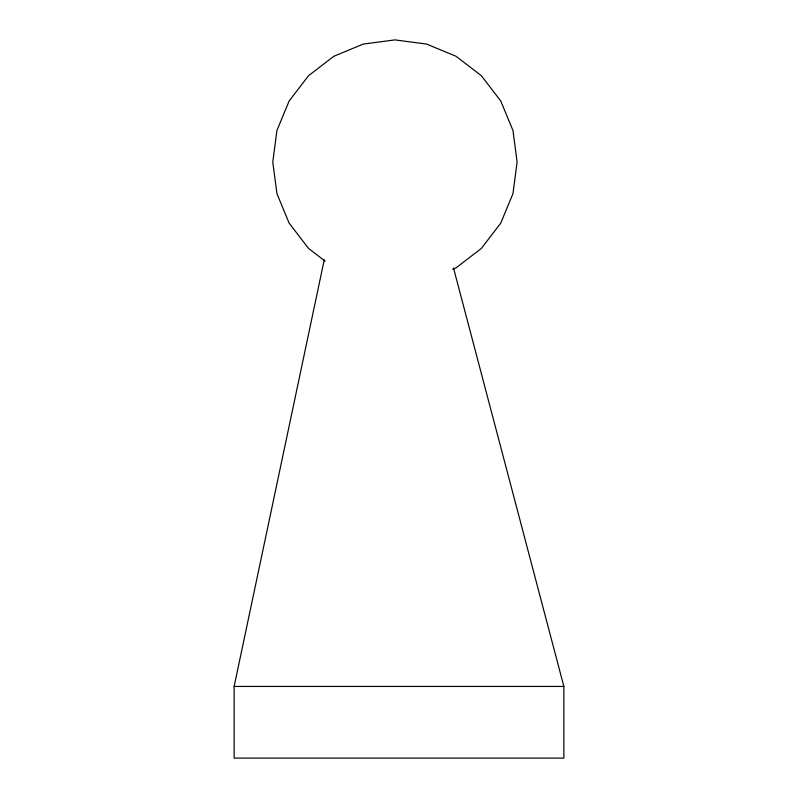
<?xml version="1.0" encoding="UTF-8"?>
<svg xmlns="http://www.w3.org/2000/svg" width="798" height="798" viewBox="0 0 798 798"><rect width="100%" height="100%" fill="white"/><g stroke="black" fill="none" stroke-linecap="round" stroke-linejoin="round"><path stroke-width="1.2" d="M453.513 268.008L563.867 686.44L563.867 758.1L234.133 758.1L234.133 686.44L324.257 259.789M452.626 269.275L456.027 267.869L481.334 248.457L500.745 223.151L512.954 193.685L517.114 162.064L512.954 130.453L500.745 100.987L481.334 75.68L456.027 56.269L426.561 44.06L394.95 39.9L363.329 44.06L333.863 56.269L308.557 75.68L289.145 100.987L276.946 130.453L272.776 162.064L276.946 193.685L289.145 223.151L308.557 248.457L325.105 261.146M234.133 686.44L563.867 686.44"/></g></svg>
